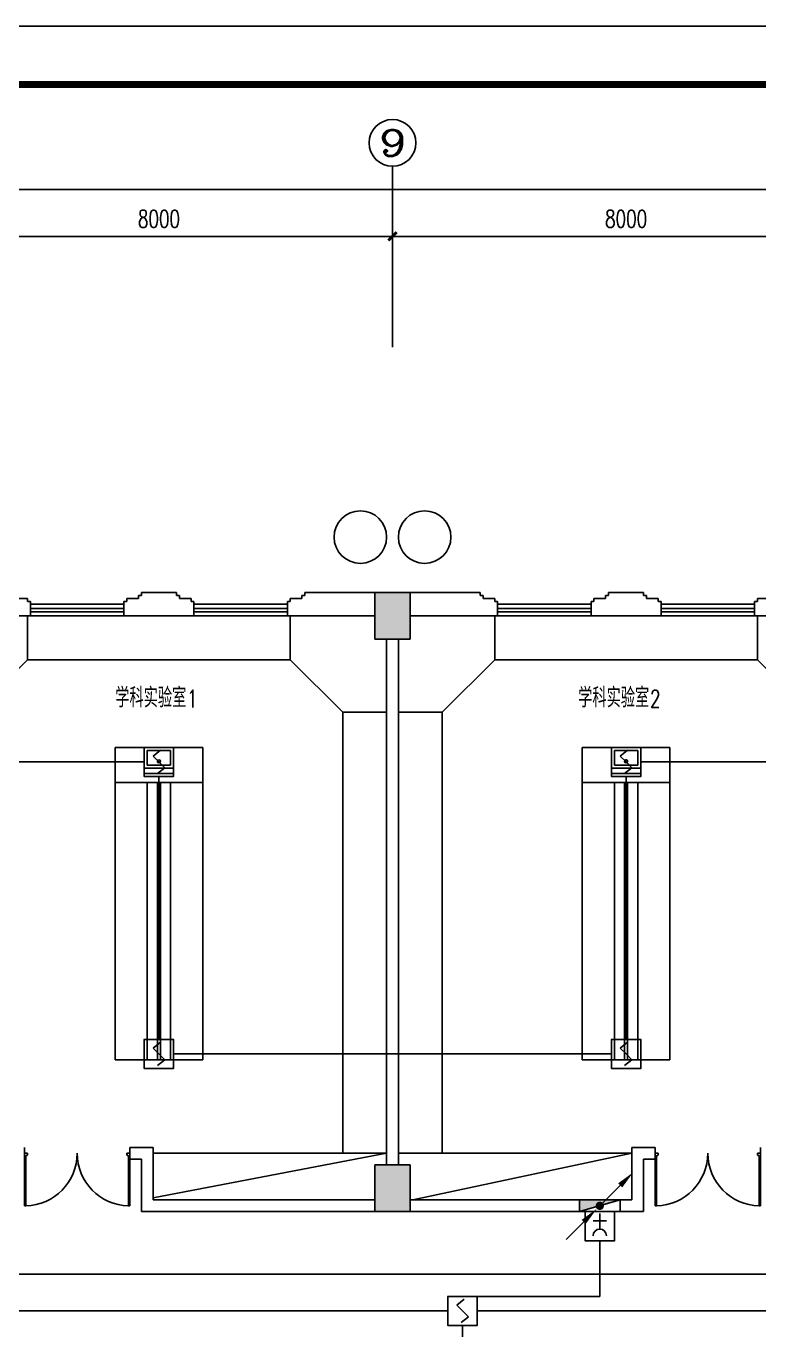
# Model space of a CAD drawing. Extents: x 190999 to 918899, y -200814 to 215286.
# Drawn here: x 349437 to 361987, y 49461 to 71786 of the extents above; entities that cross this region are included whole.
import ezdxf
from ezdxf.enums import TextEntityAlignment as Align

# ---------------------------------------------------------------- set-up
doc = ezdxf.new("R2010")
doc.units = 0
doc.header["$LTSCALE"] = 1000
doc.header["$MEASUREMENT"] = 0
doc.layers.get('Defpoints').update_dxf_attribs({"color": 1})
for name, color, linetype in [('00-EQUIP', 3, 'Continuous'), ('00-LWIRE', 4, 'Continuous'), ('00-WIRE-4', 6, 'Continuous'), ('A-墙线', 2, 'Continuous'), ('A-外包装修', 250, 'Continuous'), ('A-外窗', 145, 'Continuous'), ('A-家具', 250, 'Continuous'), ('A-门', 167, 'Continuous'), ('AXIS', 3, 'Continuous'), ('AXIS_TEXT', 7, 'Continuous'), ('COLUMN', 2, 'Continuous'), ('EQUIP_消火栓', 1, 'Continuous'), ('PUB_HATCH', 250, 'Continuous'), ('图框', 189, 'Continuous'), ('房间名称', 7, 'Continuous')]:
    doc.layers.add(name, color=color, linetype=linetype)
doc.styles.add('_TCH_AXIS', font='COMPLEX', dxfattribs={"bigfont": 'GBCBIG'})
doc.styles.add('_TCH_DIM', font='SIMPLEX', dxfattribs={"bigfont": 'GBCBIG'})
doc.styles.add('COMPLEX', font='COMPLEX')
doc.styles.add('DIM_FONT', font='SIMPLEX', dxfattribs={"width": 0.7, "bigfont": 'GBCBIG'})
doc.styles.get("Standard").update_dxf_attribs({"font": 'simhei.ttf'})
doc.styles.add('XXK', font='romans.shx', dxfattribs={"width": 0.75, "bigfont": 'hzf.shx'})
doc.styles.add('zz-1', font='arial.ttf', dxfattribs={"width": 0.8})
doc.linetypes.add('BIG-DLINE', pattern='A,1,-0.15,["D",XXK,S=0.2,R=0,X=-0.1,Y=-0.09],-0.2', length=1.35)
doc.dimstyles.new('DIMN', dxfattribs={"dimtxt": 300, "dimasz": 100, "dimexe": 250, "dimexo": 300, "dimgap": 150, "dimtad": 1, "dimdec": 0, "dimzin": 0, "dimdsep": 46, "dimtxsty": 'DIM_FONT', "dimblk": 'ARCHTICK', "dimcen": 0.09, "dimclrt": 7, "dimazin": 2, "dimtfac": 1, "dimtdec": 0, "dimtix": 1, "dimtmove": 2, "dimatfit": 3, "dimfxl": 0, "dimtolj": 1, "dimtzin": 0, "dimarcsym": 0})

# ---------------------------------------------------------------- blocks, each defined once
blk = doc.blocks.new('TJAD_TK_A0')
at = {"layer": '图框'}
blk.add_line((2162, 399.3), (973, 399.3), dxfattribs=at)
at = {"layer": '图框', "const_width": 1.2}
blk.add_lwpolyline([(2152, -431.7), (2152, 389.3), (998, 389.3), (998, -431.7)], close=True, dxfattribs=at)
blk = doc.blocks.new('m1800')
at = {"layer": 'A-墙线'}
for p, q in [((-900, -100), (-900, 100)), ((900, -100), (900, 100))]:
    blk.add_line(p, q, dxfattribs=at)
at = {"layer": 'A-门'}
for p, q in [((-900, 900), (-900, 0)), ((-900, 900), (-880, 900)), ((-880, 900), (-880, 50)), ((880, 900), (880, 50)), ((900, 900), (880, 900)), ((900, 900), (900, 0)), ((-900, 50), (-870, 50)), ((-900, 0), (-850, 0)), ((-870, 50), (-870, 30)), ((-870, 30), (-850, 30)), ((-850, 30), (-850, 0)), ((850, 30), (850, 0)), ((870, 30), (850, 30)), ((900, 0), (850, 0)), ((870, 50), (870, 30)), ((900, 50), (870, 50))]:
    blk.add_line(p, q, dxfattribs=at)
for centre, start, end in [((-900, 0), 0, 88.7267), ((900, 0), 91.2733, 180)]:
    blk.add_arc(centre, 900, start, end, dxfattribs=at)
blk = doc.blocks.new('$TwtSys$00000434')
for p, q in [((-0.5, 0.5), (-0.5, -0.5)), ((-0.5, -0.5), (0.5, 0.5)), ((0.5, 0.5), (-0.5, 0.5)), ((0.5, -0.5), (0.5, 0.5)), ((-0.5, -0.5), (0.5, -0.5))]:
    blk.add_line(p, q)
blk.add_solid([(0.5, -0.5), (0.5, 0.5), (-0.5, -0.5)])
blk = doc.blocks.new('_ArchTick')
at = {"const_width": 0.5}
blk.add_lwpolyline([(-0.7, -0.7), (0.7, 0.7)], dxfattribs=at)
blk = doc.blocks.new('*D1048')
at = {"layer": 'AXIS', "color": 0, "lineweight": -2}
for p, q in [((347712, 66586), (347712, 68436)), ((355712, 66586), (355712, 68436)), ((347712, 68186), (355712, 68186))]:
    blk.add_line(p, q, dxfattribs=at)
at = {"layer": 'Defpoints', "color": 0}
for p in [(355712, 68186), (347712, 66286), (355712, 66286)]:
    blk.add_point(p, dxfattribs=at)
at = {"layer": 'AXIS', "color": 0, "lineweight": -2, "xscale": 100, "yscale": 100, "zscale": 100, "rotation": 180}
blk.add_blockref('_ArchTick', (347712, 68186), dxfattribs=at)
at = {"layer": 'AXIS', "color": 0, "lineweight": -2, "xscale": 100, "yscale": 100, "zscale": 100}
blk.add_blockref('_ArchTick', (355712, 68186), dxfattribs=at)
at = {"layer": 'AXIS', "color": 7, "insert": (351712, 68486), "char_height": 300, "attachment_point": 5, "style": 'DIM_FONT'}
blk.add_mtext('\\A1;8000', dxfattribs=at)
blk = doc.blocks.new('*D1049')
at = {"layer": 'AXIS', "color": 0, "lineweight": -2}
for p, q in [((355712, 66586), (355712, 68436)), ((363712, 66586), (363712, 68436)), ((355712, 68186), (363712, 68186))]:
    blk.add_line(p, q, dxfattribs=at)
at = {"layer": 'Defpoints', "color": 0}
for p in [(363712, 68186), (355712, 66286), (363712, 66286)]:
    blk.add_point(p, dxfattribs=at)
at = {"layer": 'AXIS', "color": 0, "lineweight": -2, "xscale": 100, "yscale": 100, "zscale": 100, "rotation": 180}
blk.add_blockref('_ArchTick', (355712, 68186), dxfattribs=at)
at = {"layer": 'AXIS', "color": 0, "lineweight": -2, "xscale": 100, "yscale": 100, "zscale": 100}
blk.add_blockref('_ArchTick', (363712, 68186), dxfattribs=at)
at = {"layer": 'AXIS', "color": 7, "insert": (359712, 68486), "char_height": 300, "attachment_point": 5, "style": 'DIM_FONT'}
blk.add_mtext('\\A1;8000', dxfattribs=at)
blk = doc.blocks.new('*D1056')
at = {"layer": 'AXIS', "color": 0, "lineweight": -2}
for p, q in [((325012, 66586), (325012, 69236)), ((402262, 66586), (402262, 69236)), ((325012, 68986), (402262, 68986))]:
    blk.add_line(p, q, dxfattribs=at)
at = {"layer": 'Defpoints', "color": 0}
for p in [(402262, 68986), (325012, 66286), (402262, 66286)]:
    blk.add_point(p, dxfattribs=at)
at = {"layer": 'AXIS', "color": 0, "lineweight": -2, "xscale": 100, "yscale": 100, "zscale": 100, "rotation": 180}
blk.add_blockref('_ArchTick', (325012, 68986), dxfattribs=at)
at = {"layer": 'AXIS', "color": 0, "lineweight": -2, "xscale": 100, "yscale": 100, "zscale": 100}
blk.add_blockref('_ArchTick', (402262, 68986), dxfattribs=at)
at = {"layer": 'AXIS', "color": 7, "insert": (363637, 69286), "char_height": 300, "attachment_point": 5, "style": 'DIM_FONT'}
blk.add_mtext('\\A1;77250', dxfattribs=at)
blk = doc.blocks.new('_AXISO')
blk.add_circle((0, 0), 0.5)
at = {"layer": 'AXIS_TEXT', "style": 'COMPLEX', "width": 1.041667}
blk.add_attdef('A', text='', height=0.56, dxfattribs=at).set_placement((-0.25, -0.28), (0.25, -0.28), align=Align.FIT)
blk = doc.blocks.new('$plan$00001609')
at = {"linetype": 'Continuous'}
for p, q in [((0, -251), (0, 251)), ((0, 251), (450, 251)), ((93, -251), (93, 251)), ((450, 251), (450, -251)), ((146, -199), (146, 199)), ((146, 199), (397, 199)), ((397, 199), (397, -199)), ((146, -199), (397, -199)), ((0, -251), (450, -251))]:
    blk.add_line(p, q, dxfattribs=at)
blk.add_line((238, 2), (238, 0))
blk.add_arc((212, 0), 26, 4.716, 0, dxfattribs=at)
at = {"style": 'zz-1'}
for tag in ['YSIZE', 'XSIZE']:
    blk.add_attdef(tag, (0, 0), '', height=0.5, dxfattribs=at)
blk = doc.blocks.new('_LINKPT1')
at = {"color": 0}
blk.add_line((0, 0), (0, 0), dxfattribs=at)
blk = doc.blocks.new('3S1KCGW2')
for p, q in [((0.5, 0.5), (-0.5, 0.5)), ((-0.5, 0.5), (-0.5, -0.5)), ((0.5, -0.5), (0.5, 0.5)), ((-0.2, 0.2), (0.05, 0.4)), ((0, 0), (-0.2, 0.2)), ((0, 0), (0.2, -0.2)), ((0.2, -0.2), (-0.05, -0.4)), ((-0.5, -0.5), (0.5, -0.5))]:
    blk.add_line(p, q)
at = {"const_width": 0.04, "flags": 128}
blk.add_lwpolyline([(-0.5, -0.5), (-0.5, 0.5), (0.5, 0.5), (0.5, -0.5)], close=True, dxfattribs=at)
at = {"xscale": 0.002, "yscale": 0.002, "zscale": 0.002}
for p in [(0, 0.5), (-0.5, 0), (0.5, 0), (0, -0.5)]:
    blk.add_blockref('_LINKPT1', p, dxfattribs=at)
at = {"flags": 9}
blk.add_attdef('A', (0, 0), '', height=0.00002, dxfattribs=at)
blk = doc.blocks.new('J62IR8YJ')
for p, q in [((-0.5, 1), (0.5, 1)), ((-0.5, 0), (-0.5, 1)), ((0.5, 1), (0.5, 0)), ((0, 0.598), (0, 0.06)), ((0.5, 0), (-0.5, 0)), ((-0.231, 0.312), (0.231, 0.312))]:
    blk.add_line(p, q)
at = {"const_width": 0.04, "flags": 128}
blk.add_lwpolyline([(-0.5, 0), (-0.5, 1), (0.5, 1), (0.5, 0)], close=True, dxfattribs=at)
blk.add_arc((0, 0.829), 0.231, 180, 0)
at = {"xscale": 0.002, "yscale": 0.00200000000000955, "zscale": 0.002}
for p in [(0, 1), (-0.5, 0.5), (0.5, 0.5), (0, 0)]:
    blk.add_blockref('_LINKPT1', p, dxfattribs=at)
at = {"flags": 9}
blk.add_attdef('A', (0, 0), '', height=0.00002, dxfattribs=at)
blk = doc.blocks.new('_WRLD1L')
for p, q in [((0.7, 0.7), (0, 0)), ((0.104, 0.104), (0.104, 0.104)), ((-0.104, -0.104), (-0.104, -0.104))]:
    blk.add_line(p, q)
at = {"const_width": 0.142}
blk.add_lwpolyline([(-0.071, 0, 1), (0.071, 0, 1)], format="xyb", close=True, dxfattribs=at)
blk.add_solid([(0.63, 0.77), (0.77, 0.63), (1.15, 1.15)])
at = {"width": 0.8, "flags": 9}
blk.add_attdef('A', (0, 0), '', height=0.00002, dxfattribs=at)
blk = doc.blocks.new('_WRLD10L')
for p, q in [((1.15, 1.15), (0.55, 0.55)), ((0.104, 0.104), (0.104, 0.104)), ((-0.104, -0.104), (-0.104, -0.104))]:
    blk.add_line(p, q)
at = {"const_width": 0.142}
blk.add_lwpolyline([(-0.071, 0, 1), (0.071, 0, 1)], format="xyb", close=True, dxfattribs=at)
blk.add_solid([(0.62, 0.48), (0.48, 0.62), (0.1, 0.1)])
at = {"width": 0.8, "flags": 9}
blk.add_attdef('A', (0, 0), '', height=0.00002, dxfattribs=at)

msp = doc.modelspace()

# ---------------------------------------------------------------- hatches: boundary and pattern name
at = {"layer": 'PUB_HATCH'}
for points in [[(356011.6, 61286.5), (356011.6, 62086.5), (355411.6, 62086.5), (355411.6, 61286.5)], [(356011.6, 51486.5), (356011.6, 52286.5), (355411.6, 52286.5), (355411.6, 51486.5)]]:
    msp.add_hatch(color=256, dxfattribs=at).paths.add_polyline_path(points)

# ---------------------------------------------------------------- linework, layer by layer
at = {"layer": '00-WIRE-4'}
for p, q in [((343761.6, 59186.5), (351461.6, 59186.5)), ((359961.6, 59186.5), (367461.6, 59186.5)), ((351711.6, 58936.5), (351711.6, 54436.5)), ((359711.6, 58936.5), (359711.6, 54436.5)), ((351961.6, 54186.5), (359461.6, 54186.5)), ((359261.3, 50036.5), (359261.3, 50986.5)), ((357161.6, 50036.5), (359261.3, 50036.5)), ((345628.3, 49786.5), (356661.6, 49786.5)), ((357161.6, 49786.5), (368195, 49786.5)), ((356911.6, 48286.5), (356911.6, 49536.5))]:
    msp.add_line(p, q, dxfattribs=at)
at = {"layer": '00-WIRE-4', "linetype": 'BIG-DLINE'}
msp.add_line((335761.6, 50415), (402711.6, 50415), dxfattribs=at)
at = {"layer": 'A-墙线'}
for p, q in [((352011.6, 62086.5), (351411.6, 62086.5)), ((351411.6, 62086.5), (351411.6, 62036.5)), ((352011.6, 62086.5), (352011.6, 62036.5)), ((355411.6, 62086.5), (354211.6, 62086.5)), ((354211.6, 62086.5), (354211.6, 62036.5)), ((356011.6, 62086.5), (357211.6, 62086.5)), ((357211.6, 62086.5), (357211.6, 62036.5)), ((359411.6, 62086.5), (360011.6, 62086.5)), ((359411.6, 62086.5), (359411.6, 62036.5)), ((360011.6, 62086.5), (360011.6, 62036.5)), ((349261.6, 61986.5), (349461.6, 61986.5)), ((349461.6, 61986.5), (349461.6, 61936.5)), ((349461.6, 61936.5), (349511.6, 61936.5)), ((349511.6, 61936.5), (349511.6, 61686.5)), ((351161.6, 61936.5), (351111.6, 61936.5)), ((351111.6, 61936.5), (351111.6, 61686.5)), ((351161.6, 61986.5), (351161.6, 61936.5)), ((351361.6, 61986.5), (351161.6, 61986.5)), ((351361.6, 62036.5), (351361.6, 61986.5)), ((351411.6, 62036.5), (351361.6, 62036.5)), ((352011.6, 62036.5), (352061.6, 62036.5)), ((352061.6, 62036.5), (352061.6, 61986.5)), ((352061.6, 61986.5), (352261.6, 61986.5)), ((352261.6, 61986.5), (352261.6, 61936.5)), ((352261.6, 61936.5), (352311.6, 61936.5)), ((352311.6, 61936.5), (352311.6, 61686.5)), ((353961.6, 61936.5), (353911.6, 61936.5)), ((353911.6, 61936.5), (353911.6, 61686.5)), ((353961.6, 61986.5), (353961.6, 61936.5)), ((354161.6, 61986.5), (353961.6, 61986.5)), ((354161.6, 62036.5), (354161.6, 61986.5)), ((354211.6, 62036.5), (354161.6, 62036.5)), ((357211.6, 62036.5), (357261.6, 62036.5)), ((357261.6, 62036.5), (357261.6, 61986.5)), ((357261.6, 61986.5), (357461.6, 61986.5)), ((357461.6, 61986.5), (357461.6, 61936.5)), ((357461.6, 61936.5), (357511.6, 61936.5)), ((357511.6, 61936.5), (357511.6, 61686.5)), ((359161.6, 61936.5), (359111.6, 61936.5)), ((359111.6, 61936.5), (359111.6, 61686.5)), ((359161.6, 61986.5), (359161.6, 61936.5)), ((359361.6, 61986.5), (359161.6, 61986.5)), ((359361.6, 62036.5), (359361.6, 61986.5)), ((359411.6, 62036.5), (359361.6, 62036.5)), ((360011.6, 62036.5), (360061.6, 62036.5)), ((360061.6, 62036.5), (360061.6, 61986.5)), ((360061.6, 61986.5), (360261.6, 61986.5)), ((360261.6, 61986.5), (360261.6, 61936.5)), ((360261.6, 61936.5), (360311.6, 61936.5)), ((360311.6, 61936.5), (360311.6, 61686.5)), ((361961.6, 61936.5), (361911.6, 61936.5)), ((361911.6, 61936.5), (361911.6, 61686.5)), ((361961.6, 61986.5), (361961.6, 61936.5)), ((362161.6, 61986.5), (361961.6, 61986.5)), ((349511.6, 61686.5), (348011.6, 61686.5)), ((352311.6, 61686.5), (351111.6, 61686.5)), ((355411.6, 61686.5), (353911.6, 61686.5)), ((356011.6, 61686.5), (357511.6, 61686.5)), ((359111.6, 61686.5), (360311.6, 61686.5)), ((361911.6, 61686.5), (363411.6, 61686.5)), ((355611.6, 52286.5), (355611.6, 61286.5)), ((355811.6, 52286.5), (355811.6, 61286.5)), ((351211.6, 52586.5), (351611.6, 52586.5)), ((351611.6, 52586.5), (351611.6, 51686.5)), ((360211.6, 52586.5), (359811.6, 52586.5)), ((359811.6, 52586.5), (359811.6, 51686.5)), ((351211.6, 52386.5), (351411.6, 52386.5)), ((351411.6, 52386.5), (351411.6, 51486.5)), ((360211.6, 52386.5), (360011.6, 52386.5)), ((360011.6, 52386.5), (360011.6, 51486.5)), ((355411.6, 51686.5), (351611.6, 51686.5)), ((356011.6, 51686.5), (359811.6, 51686.5)), ((355411.6, 51486.5), (351411.6, 51486.5)), ((356011.6, 51486.5), (360011.6, 51486.5))]:
    msp.add_line(p, q, dxfattribs=at)
at = {"layer": 'A-外包装修'}
for centre in [(355161.6, 63036.5), (356261.6, 63036.5)]:
    msp.add_circle(centre, 450, dxfattribs=at)
at = {"layer": 'A-外窗'}
for p, q in [((349511.6, 61886.5), (351111.6, 61886.5)), ((353911.6, 61886.5), (352311.6, 61886.5)), ((357511.6, 61886.5), (359111.6, 61886.5)), ((361911.6, 61886.5), (360311.6, 61886.5)), ((349511.6, 61816.5), (351111.6, 61816.5)), ((349511.6, 61756.5), (351111.6, 61756.5)), ((349511.6, 61686.5), (351111.6, 61686.5)), ((353911.6, 61816.5), (352311.6, 61816.5)), ((353911.6, 61756.5), (352311.6, 61756.5)), ((353911.6, 61686.5), (352311.6, 61686.5)), ((357511.6, 61816.5), (359111.6, 61816.5)), ((357511.6, 61756.5), (359111.6, 61756.5)), ((357511.6, 61686.5), (359111.6, 61686.5)), ((361911.6, 61816.5), (360311.6, 61816.5)), ((361911.6, 61756.5), (360311.6, 61756.5)), ((361911.6, 61686.5), (360311.6, 61686.5))]:
    msp.add_line(p, q, dxfattribs=at)
at = {"layer": 'A-家具'}
for p, q in [((349461.6, 60936.5), (349461.6, 61686.5)), ((353961.6, 60936.5), (353961.6, 61686.5)), ((357461.6, 60936.5), (357461.6, 61686.5)), ((361961.6, 60936.5), (361961.6, 61686.5)), ((349461.6, 60936.5), (348561.6, 60036.5)), ((353961.6, 60936.5), (349461.6, 60936.5)), ((353961.6, 60936.5), (354861.6, 60036.5)), ((357461.6, 60936.5), (356561.6, 60036.5)), ((361961.6, 60936.5), (357461.6, 60936.5)), ((361961.6, 60936.5), (362861.6, 60036.5)), ((354861.6, 52486.5), (354861.6, 60036.5)), ((354861.6, 60036.5), (355611.6, 60036.5)), ((356561.6, 60036.5), (355811.6, 60036.5)), ((356561.6, 52486.5), (356561.6, 60036.5)), ((350961.6, 54086.5), (350961.6, 59436.5)), ((350961.6, 59436.5), (352461.6, 59436.5)), ((352461.6, 54086.5), (352461.6, 59436.5)), ((358961.6, 54086.5), (358961.6, 59436.5)), ((358961.6, 59436.5), (360461.6, 59436.5)), ((360461.6, 54086.5), (360461.6, 59436.5)), ((350961.6, 58836.5), (352461.6, 58836.5)), ((351511.6, 54086.5), (351511.6, 58836.5)), ((351686.6, 54086.5), (351686.6, 58836.5)), ((351736.6, 54086.5), (351736.6, 58836.5)), ((351911.6, 54086.5), (351911.6, 58836.5)), ((358961.6, 58836.5), (360461.6, 58836.5)), ((359511.6, 54086.5), (359511.6, 58836.5)), ((359686.6, 54086.5), (359686.6, 58836.5)), ((359736.6, 54086.5), (359736.6, 58836.5)), ((359911.6, 54086.5), (359911.6, 58836.5)), ((352461.6, 54086.5), (350961.6, 54086.5)), ((360461.6, 54086.5), (358961.6, 54086.5)), ((351611.6, 52486.5), (355611.6, 52486.5)), ((351611.6, 51724.6), (355611.6, 52486.5)), ((355811.6, 52486.5), (359811.6, 52486.5)), ((356061.6, 51686.5), (359811.6, 52486.5))]:
    msp.add_line(p, q, dxfattribs=at)
at = {"layer": 'AXIS'}
msp.add_line((355711.6, 66286.5), (355711.6, 69386.5), dxfattribs=at)
at = {"layer": 'COLUMN'}
for p, q in [((356011.6, 62086.5), (355411.6, 62086.5)), ((355411.6, 62086.5), (355411.6, 61286.5)), ((356011.6, 61286.5), (356011.6, 62086.5)), ((355411.6, 61286.5), (356011.6, 61286.5)), ((356011.6, 52286.5), (355411.6, 52286.5)), ((355411.6, 52286.5), (355411.6, 51486.5)), ((356011.6, 51486.5), (356011.6, 52286.5)), ((355411.6, 51486.5), (356011.6, 51486.5))]:
    msp.add_line(p, q, dxfattribs=at)

# ---------------------------------------------------------------- block references
at = {"layer": '00-EQUIP', "xscale": 500, "yscale": 500, "zscale": 500}
for p in [(351711.6, 59186.5), (359711.6, 59186.5), (351711.6, 54186.5), (359711.6, 54186.5), (356911.6, 49786.5)]:
    msp.add_blockref('3S1KCGW2', p, dxfattribs=at)
at = {"layer": '00-EQUIP', "xscale": 500, "yscale": 500, "zscale": 500, "rotation": 180}
msp.add_blockref('J62IR8YJ', (359261.3, 51486.5), dxfattribs=at)
at = {"layer": '00-LWIRE', "xscale": 500, "yscale": 500, "zscale": 500}
msp.add_blockref('_WRLD1L', (359261.3, 51586.5), dxfattribs=at)
at = {"layer": '00-LWIRE', "xscale": 500, "yscale": 500, "zscale": 500, "rotation": 180}
msp.add_blockref('_WRLD10L', (359261.3, 51586.5), dxfattribs=at)
at = {"layer": 'A-家具', "rotation": 90.00000000000001}
for p in [(351711.6, 58986.5), (359711.6, 58986.5)]:
    msp.add_blockref('$plan$00001609', p, dxfattribs=at)
at = {"layer": 'A-门', "xscale": -1, "rotation": 180}
msp.add_blockref('m1800', (350311.6, 52486.5), dxfattribs=at)
at = {"layer": 'A-门', "rotation": 180}
msp.add_blockref('m1800', (361111.6, 52486.5), dxfattribs=at)
at = {"layer": 'AXIS'}
ref = msp.add_blockref('_AXISO', (355711.6, 69786.5), dxfattribs=dict(at, xscale=800, yscale=800, zscale=800))
ref.add_attrib('A', '9', dxfattribs={"layer": 'AXIS_TEXT', "height": 452.5, "style": '_TCH_AXIS', "width": 1.5}).set_placement((355485.4, 69560.2), (355937.9, 69560.2), align=Align.FIT)
at = {"layer": 'EQUIP_消火栓', "xscale": 700, "yscale": 200, "zscale": 700, "rotation": 180}
msp.add_blockref('$TwtSys$00000434', (359261.3, 51586.5), dxfattribs=at)
at = {"layer": '图框', "xscale": 100, "yscale": 100, "zscale": 100}
msp.add_blockref('TJAD_TK_A0', (212598.6, 31856.8), dxfattribs=at)

# ---------------------------------------------------------------- texts
at = {"layer": '房间名称', "style": '_TCH_DIM'}
for p in [(350965, 60119.1), (358892.2, 60119.1)]:
    msp.add_text('学科实验室', height=337.59, dxfattribs=at).set_placement(p)
at = {"layer": '房间名称', "style": '_TCH_DIM', "width": 0.705882}
for s, p in [('1', (352193.7, 60119.1)), ('2', (360120.9, 60119.1))]:
    msp.add_text(s, height=297.5, dxfattribs=at).set_placement(p)

# ---------------------------------------------------------------- dimensions: what is measured, and where the dimension line sits
at = {"layer": 'AXIS'}
for p1, p2, distance, picture, middle in [((325011.8, 66286.5), (402261.6, 66286.5), 2700, '*D1056', (363636.7, 69286.5)), ((347711.6, 66286.5), (355711.6, 66286.5), 1900, '*D1048', (351711.6, 68486.5)), ((355711.6, 66286.5), (363711.6, 66286.5), 1900, '*D1049', (359711.6, 68486.5))]:
    dim = msp.add_aligned_dim(p1=p1, p2=p2, distance=distance, dimstyle='DIMN', dxfattribs=at)
    dim.commit()
    dim.dimension.update_dxf_attribs({"geometry": picture, "text_midpoint": middle})

doc.saveas('drawing.dxf')
